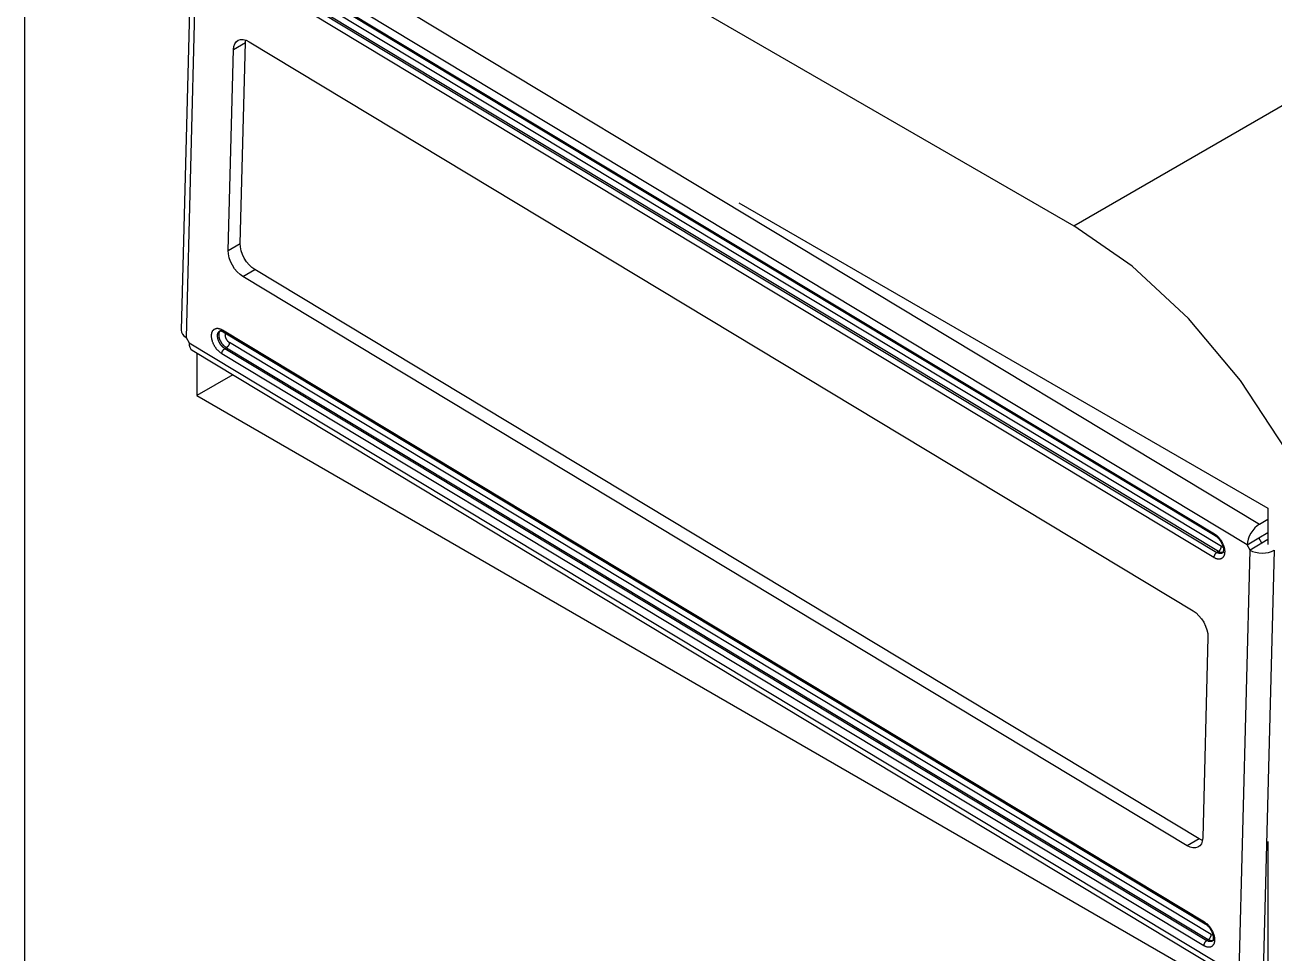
# Model space of a CAD drawing. Extents: x 2.75 to 8.34, y 2.35 to 7.17.
# Drawn here: x 7.381 to 7.962, y 6.494 to 6.925 of the extents above; entities that cross this region are included whole.
import ezdxf

# ---------------------------------------------------------------- set-up
doc = ezdxf.new("R2010")
doc.units = 0
doc.header["$LTSCALE"] = 0.5
doc.layers.add('TANGENT_LINES', color=7, linetype='CONTINUOUS')
doc.layers.add('VISIBLE', color=7, linetype='CONTINUOUS')

msp = doc.modelspace()

# ---------------------------------------------------------------- linework, layer by layer
at = {"layer": 'TANGENT_LINES'}
for p, q in [((7.46853, 6.98581), (7.95479, 6.69278)), ((7.4614, 6.9755), (7.45631, 6.77949)), ((7.9491, 6.68321), (7.46284, 6.97624)), ((7.47783, 6.96319), (7.93391, 6.68835)), ((7.93716, 6.68247), (7.48107, 6.95732)), ((7.93363, 6.67728), (7.47754, 6.95213)), ((7.47896, 6.95452), (7.93505, 6.67967)), ((7.93574, 6.68008), (7.47965, 6.95493)), ((7.86862, 6.83129), (8.04262, 6.93175)), ((7.47831, 6.91313), (7.48383, 6.91639)), ((7.47589, 6.81987), (7.48141, 6.82312)), ((7.4827, 6.80774), (7.48822, 6.81099)), ((7.47315, 6.78299), (7.92924, 6.50814)), ((7.45767, 6.77706), (7.94393, 6.48403)), ((7.93248, 6.50227), (7.47639, 6.77712)), ((7.92895, 6.49708), (7.47286, 6.77192)), ((7.47428, 6.77432), (7.47497, 6.77473)), ((7.47428, 6.77432), (7.93037, 6.49947)), ((7.47497, 6.77473), (7.93106, 6.49988)), ((7.93574, 6.68008), (7.93505, 6.67967)), ((7.93716, 6.68247), (7.93788, 6.68218)), ((7.94538, 6.48477), (7.95047, 6.68078)), ((7.9616, 6.68065), (7.95651, 6.48464)), ((7.92676, 6.54671), (7.92125, 6.54346)), ((7.93106, 6.49988), (7.93037, 6.49947)), ((7.93248, 6.50227), (7.9332, 6.50198))]:
    msp.add_line(p, q, dxfattribs=at)
for points in [[(7.47286, 6.77192), (7.47268, 6.77206), (7.4725, 6.7722), (7.47231, 6.77233), (7.47213, 6.77247), (7.47196, 6.77261), (7.47178, 6.77276), (7.4716, 6.7729), (7.47143, 6.77305), (7.47126, 6.77321), (7.4711, 6.77337), (7.47093, 6.77354), (7.47077, 6.77371), (7.47062, 6.77389), (7.47047, 6.77407), (7.47032, 6.77426), (7.47018, 6.77445), (7.47004, 6.77465), (7.4699, 6.77485), (7.46977, 6.77505), (7.46965, 6.77526), (7.46952, 6.77547), (7.4694, 6.77568), (7.46929, 6.77589), (7.46918, 6.77611), (7.46907, 6.77633), (7.46897, 6.77654), (7.46888, 6.77676), (7.46878, 6.77698), (7.4687, 6.7772), (7.46862, 6.77743), (7.46854, 6.77765), (7.46847, 6.77787), (7.4684, 6.7781), (7.46834, 6.77832), (7.46829, 6.77855), (7.46824, 6.77878), (7.4682, 6.779), (7.46817, 6.77922), (7.46814, 6.77945), (7.46811, 6.77967), (7.4681, 6.77989), (7.46809, 6.78011), (7.46809, 6.78033), (7.4681, 6.78055), (7.46811, 6.78076), (7.46813, 6.78097), (7.46816, 6.78118), (7.4682, 6.78139), (7.46825, 6.78158), (7.4683, 6.78178), (7.46837, 6.78197), (7.46844, 6.78215), (7.46853, 6.78233), (7.46862, 6.78249), (7.46873, 6.78266), (7.46884, 6.78281), (7.46897, 6.78295), (7.4691, 6.78308), (7.46924, 6.7832), (7.46939, 6.78332), (7.46954, 6.78341), (7.46971, 6.7835), (7.46988, 6.78357), (7.47006, 6.78363), (7.47024, 6.78368), (7.47043, 6.78371), (7.47062, 6.78373), (7.47081, 6.78374), (7.471, 6.78373), (7.4712, 6.78371), (7.47139, 6.78368), (7.47159, 6.78363), (7.47178, 6.78357), (7.47198, 6.78351), (7.47217, 6.78343), (7.47237, 6.78335), (7.47256, 6.78327), (7.47276, 6.78318), (7.47295, 6.78308), (7.47315, 6.78299)], [(7.47428, 6.77432), (7.47416, 6.77441), (7.47403, 6.7745), (7.47391, 6.7746), (7.47379, 6.77469), (7.47366, 6.77479), (7.47354, 6.77488), (7.47342, 6.77498), (7.4733, 6.77509), (7.47319, 6.77519), (7.47307, 6.7753), (7.47296, 6.77541), (7.47285, 6.77553), (7.47274, 6.77565), (7.47264, 6.77577), (7.47254, 6.7759), (7.47244, 6.77603), (7.47234, 6.77616), (7.47225, 6.77629), (7.47216, 6.77643), (7.47207, 6.77657), (7.47198, 6.77671), (7.4719, 6.77685), (7.47181, 6.777), (7.47174, 6.77714), (7.47166, 6.77729), (7.47159, 6.77744), (7.47152, 6.77759), (7.47145, 6.77774), (7.47139, 6.77789), (7.47133, 6.77804), (7.47127, 6.77819), (7.47122, 6.77834), (7.47117, 6.77849), (7.47112, 6.77865), (7.47108, 6.7788), (7.47104, 6.77895), (7.471, 6.7791), (7.47097, 6.77926), (7.47095, 6.77941), (7.47092, 6.77956), (7.4709, 6.77972), (7.47089, 6.77987), (7.47088, 6.78002), (7.47087, 6.78017), (7.47087, 6.78032), (7.47088, 6.78047), (7.47089, 6.78062), (7.4709, 6.78077), (7.47092, 6.78091), (7.47094, 6.78105), (7.47098, 6.78119), (7.47101, 6.78133), (7.47105, 6.78145), (7.4711, 6.78158), (7.47116, 6.78169), (7.47122, 6.7818), (7.47129, 6.78191), (7.47136, 6.782), (7.47144, 6.78209), (7.47152, 6.78218), (7.47161, 6.78227), (7.4717, 6.78235), (7.47179, 6.78243), (7.47188, 6.78251)], [(7.47497, 6.77473), (7.47485, 6.77482), (7.47472, 6.77491), (7.4746, 6.775), (7.47447, 6.7751), (7.47435, 6.77519), (7.47423, 6.77529), (7.47411, 6.77539), (7.47399, 6.77549), (7.47388, 6.7756), (7.47376, 6.77571), (7.47365, 6.77582), (7.47354, 6.77593), (7.47343, 6.77605), (7.47333, 6.77618), (7.47323, 6.7763), (7.47313, 6.77643), (7.47303, 6.77657), (7.47294, 6.7767), (7.47284, 6.77684), (7.47276, 6.77698), (7.47267, 6.77712), (7.47258, 6.77726), (7.4725, 6.77741), (7.47243, 6.77755), (7.47235, 6.7777), (7.47228, 6.77785), (7.47221, 6.77799), (7.47214, 6.77814), (7.47208, 6.77829), (7.47202, 6.77845), (7.47196, 6.7786), (7.47191, 6.77875), (7.47186, 6.7789), (7.47181, 6.77905), (7.47177, 6.77921), (7.47173, 6.77936), (7.47169, 6.77951), (7.47166, 6.77967), (7.47164, 6.77982), (7.47161, 6.77997), (7.47159, 6.78013), (7.47158, 6.78028), (7.47157, 6.78043), (7.47156, 6.78058), (7.47156, 6.78073), (7.47157, 6.78088), (7.47158, 6.78103), (7.47159, 6.78118), (7.47161, 6.78132), (7.47163, 6.78146), (7.47167, 6.7816), (7.4717, 6.78174), (7.47174, 6.78186), (7.47179, 6.78199), (7.47185, 6.7821), (7.47191, 6.78221), (7.47198, 6.78232), (7.47206, 6.78241), (7.47214, 6.7825), (7.47222, 6.78259), (7.4723, 6.78268), (7.47239, 6.78276), (7.47248, 6.78284), (7.47258, 6.78292)], [(7.47351, 6.78212), (7.47349, 6.78214), (7.47347, 6.78216), (7.47345, 6.78218), (7.47343, 6.7822), (7.47341, 6.78222), (7.47339, 6.78224), (7.47337, 6.78226), (7.47335, 6.78228), (7.47333, 6.7823), (7.47331, 6.78232), (7.47329, 6.78235), (7.47328, 6.78237), (7.47326, 6.7824), (7.47325, 6.78242), (7.47324, 6.78245), (7.47322, 6.78247), (7.47321, 6.7825), (7.4732, 6.78253), (7.4732, 6.78256), (7.47319, 6.78259), (7.47318, 6.78262), (7.47318, 6.78265), (7.47317, 6.78269), (7.47317, 6.78272), (7.47316, 6.78275), (7.47316, 6.78278), (7.47316, 6.78282), (7.47315, 6.78285), (7.47315, 6.78289), (7.47315, 6.78292), (7.47315, 6.78296), (7.47315, 6.78299)], [(7.47451, 6.78152), (7.47449, 6.78144), (7.47446, 6.78137), (7.47444, 6.78129), (7.47442, 6.78122), (7.4744, 6.78114), (7.47439, 6.78106), (7.47437, 6.78099), (7.47436, 6.78091), (7.47435, 6.78082), (7.47435, 6.78074), (7.47434, 6.78066), (7.47435, 6.78057), (7.47435, 6.78048), (7.47436, 6.78039), (7.47437, 6.7803), (7.47438, 6.78021), (7.4744, 6.78012), (7.47442, 6.78003), (7.47444, 6.77994), (7.47446, 6.77984), (7.47449, 6.77975), (7.47451, 6.77966), (7.47454, 6.77957), (7.47457, 6.77948), (7.4746, 6.77939), (7.47464, 6.7793), (7.47468, 6.77921), (7.47471, 6.77912), (7.47475, 6.77904), (7.4748, 6.77895), (7.47484, 6.77886), (7.47488, 6.77878), (7.47493, 6.77869), (7.47498, 6.77861), (7.47503, 6.77852), (7.47508, 6.77844), (7.47513, 6.77836), (7.47519, 6.77828), (7.47524, 6.7782), (7.4753, 6.77812), (7.47536, 6.77805), (7.47542, 6.77797), (7.47548, 6.7779), (7.47555, 6.77783), (7.47561, 6.77776), (7.47568, 6.7777), (7.47575, 6.77763), (7.47582, 6.77757), (7.47589, 6.77751), (7.47596, 6.77745), (7.47603, 6.77739), (7.4761, 6.77734), (7.47617, 6.77728), (7.47624, 6.77723), (7.47632, 6.77717), (7.47639, 6.77712)], [(7.47639, 6.77712), (7.47638, 6.77706), (7.47638, 6.777), (7.47637, 6.77695), (7.47636, 6.77689), (7.47635, 6.77683), (7.47634, 6.77678), (7.47633, 6.77672), (7.47632, 6.77666), (7.47631, 6.7766), (7.4763, 6.77655), (7.47628, 6.77649), (7.47626, 6.77643), (7.47625, 6.77638), (7.47623, 6.77632), (7.47621, 6.77626), (7.47618, 6.7762), (7.47616, 6.77615), (7.47613, 6.77609), (7.47611, 6.77604), (7.47608, 6.77598), (7.47605, 6.77592), (7.47602, 6.77587), (7.47599, 6.77582), (7.47596, 6.77576), (7.47592, 6.77571), (7.47589, 6.77565), (7.47586, 6.7756), (7.47582, 6.77555), (7.47579, 6.7755), (7.47575, 6.77545), (7.47571, 6.7754), (7.47567, 6.77535), (7.47564, 6.7753), (7.4756, 6.77526), (7.47556, 6.77521), (7.47551, 6.77517), (7.47547, 6.77513), (7.47543, 6.77509), (7.47538, 6.77505), (7.47534, 6.77501), (7.4753, 6.77497), (7.47525, 6.77493), (7.4752, 6.7749), (7.47516, 6.77486), (7.47511, 6.77483), (7.47506, 6.77479), (7.47502, 6.77476), (7.47497, 6.77473)], [(7.47286, 6.77192), (7.47287, 6.77198), (7.47287, 6.77204), (7.47288, 6.7721), (7.47289, 6.77215), (7.4729, 6.77221), (7.47291, 6.77227), (7.47292, 6.77233), (7.47293, 6.77238), (7.47294, 6.77244), (7.47295, 6.7725), (7.47297, 6.77255), (7.47299, 6.77261), (7.473, 6.77267), (7.47302, 6.77273), (7.47305, 6.77278), (7.47307, 6.77284), (7.47309, 6.7729), (7.47312, 6.77295), (7.47314, 6.77301), (7.47317, 6.77306), (7.4732, 6.77312), (7.47323, 6.77317), (7.47326, 6.77323), (7.47329, 6.77328), (7.47333, 6.77334), (7.47336, 6.77339), (7.47339, 6.77344), (7.47343, 6.77349), (7.47346, 6.77355), (7.4735, 6.7736), (7.47354, 6.77364), (7.47358, 6.77369), (7.47362, 6.77374), (7.47366, 6.77379), (7.4737, 6.77383), (7.47374, 6.77387), (7.47378, 6.77392), (7.47382, 6.77396), (7.47387, 6.774), (7.47391, 6.77404), (7.47396, 6.77407), (7.474, 6.77411), (7.47405, 6.77415), (7.47409, 6.77418), (7.47414, 6.77422), (7.47419, 6.77425), (7.47423, 6.77428), (7.47428, 6.77432)], [(7.93391, 6.68835), (7.9341, 6.68821), (7.93428, 6.68807), (7.93446, 6.68794), (7.93464, 6.6878), (7.93482, 6.68766), (7.935, 6.68751), (7.93517, 6.68737), (7.93534, 6.68722), (7.93551, 6.68706), (7.93568, 6.6869), (7.93584, 6.68673), (7.936, 6.68656), (7.93615, 6.68638), (7.93631, 6.6862), (7.93645, 6.68601), (7.9366, 6.68582), (7.93673, 6.68562), (7.93687, 6.68542), (7.937, 6.68522), (7.93713, 6.68501), (7.93725, 6.6848), (7.93737, 6.68459), (7.93748, 6.68438), (7.93759, 6.68416), (7.9377, 6.68394), (7.9378, 6.68373), (7.9379, 6.68351), (7.93799, 6.68329), (7.93808, 6.68307), (7.93816, 6.68284), (7.93823, 6.68262), (7.93831, 6.6824), (7.93837, 6.68217), (7.93843, 6.68195), (7.93848, 6.68172), (7.93853, 6.6815), (7.93857, 6.68127), (7.93861, 6.68105), (7.93864, 6.68082), (7.93866, 6.6806), (7.93868, 6.68038), (7.93868, 6.68016), (7.93868, 6.67994), (7.93868, 6.67972), (7.93866, 6.67951), (7.93864, 6.6793), (7.93861, 6.67909), (7.93857, 6.67888), (7.93853, 6.67869), (7.93847, 6.67849), (7.93841, 6.6783), (7.93833, 6.67812), (7.93825, 6.67794), (7.93815, 6.67778), (7.93805, 6.67761), (7.93793, 6.67746), (7.93781, 6.67732), (7.93768, 6.67719), (7.93754, 6.67707), (7.93739, 6.67695), (7.93723, 6.67686), (7.93707, 6.67677), (7.9369, 6.6767), (7.93672, 6.67664), (7.93654, 6.67659), (7.93635, 6.67656), (7.93616, 6.67654), (7.93597, 6.67653), (7.93577, 6.67654), (7.93558, 6.67656), (7.93538, 6.67659), (7.93518, 6.67664), (7.93499, 6.6767), (7.93479, 6.67676), (7.9346, 6.67684), (7.93441, 6.67692), (7.93421, 6.677), (7.93402, 6.67709), (7.93382, 6.67719), (7.93363, 6.67728)], [(7.93391, 6.68835), (7.93392, 6.68831), (7.93392, 6.68828), (7.93392, 6.68824), (7.93392, 6.68821), (7.93393, 6.68817), (7.93393, 6.68814), (7.93393, 6.68811), (7.93394, 6.68807), (7.93394, 6.68804), (7.93394, 6.68801), (7.93395, 6.68798), (7.93396, 6.68795), (7.93396, 6.68792), (7.93397, 6.68789), (7.93398, 6.68786), (7.93399, 6.68783), (7.934, 6.6878), (7.93402, 6.68778), (7.93403, 6.68775), (7.93405, 6.68773), (7.93406, 6.6877), (7.93408, 6.68768), (7.9341, 6.68766), (7.93411, 6.68764), (7.93413, 6.68761), (7.93415, 6.68759), (7.93417, 6.68757), (7.93419, 6.68755), (7.93421, 6.68753), (7.93423, 6.68751), (7.93426, 6.68749), (7.93428, 6.68747)], [(7.93505, 6.67967), (7.935, 6.67964), (7.93495, 6.67961), (7.93491, 6.67957), (7.93486, 6.67954), (7.93481, 6.6795), (7.93477, 6.67947), (7.93472, 6.67943), (7.93468, 6.67939), (7.93463, 6.67935), (7.93459, 6.67931), (7.93455, 6.67927), (7.9345, 6.67923), (7.93446, 6.67919), (7.93442, 6.67914), (7.93438, 6.6791), (7.93434, 6.67905), (7.93431, 6.679), (7.93427, 6.67895), (7.93423, 6.6789), (7.9342, 6.67885), (7.93416, 6.6788), (7.93413, 6.67875), (7.93409, 6.67869), (7.93406, 6.67864), (7.93403, 6.67858), (7.934, 6.67853), (7.93397, 6.67847), (7.93394, 6.67842), (7.93391, 6.67836), (7.93389, 6.67831), (7.93386, 6.67825), (7.93384, 6.67819), (7.93381, 6.67814), (7.93379, 6.67808), (7.93377, 6.67802), (7.93375, 6.67797), (7.93374, 6.67791), (7.93372, 6.67785), (7.93371, 6.6778), (7.9337, 6.67774), (7.93369, 6.67768), (7.93368, 6.67762), (7.93367, 6.67757), (7.93366, 6.67751), (7.93365, 6.67745), (7.93364, 6.6774), (7.93363, 6.67734), (7.93363, 6.67728)], [(7.93766, 6.67939), (7.93764, 6.67938), (7.93763, 6.67937), (7.93761, 6.67936), (7.93759, 6.67935), (7.93756, 6.67934), (7.93753, 6.67932), (7.93748, 6.67931), (7.93744, 6.67929), (7.93738, 6.67928), (7.93732, 6.67926), (7.93725, 6.67925), (7.93718, 6.67923), (7.93711, 6.67922), (7.93703, 6.6792), (7.93695, 6.67919), (7.93687, 6.67918), (7.93679, 6.67917), (7.93671, 6.67917), (7.93662, 6.67916), (7.93654, 6.67916), (7.93645, 6.67916), (7.93637, 6.67917), (7.93629, 6.67918), (7.93621, 6.67919), (7.93613, 6.6792), (7.93605, 6.67922), (7.93597, 6.67924), (7.9359, 6.67927), (7.93582, 6.67929), (7.93575, 6.67932), (7.93568, 6.67935), (7.93561, 6.67938), (7.93554, 6.67941), (7.93546, 6.67945), (7.93539, 6.67949), (7.93532, 6.67952), (7.93526, 6.67956), (7.93519, 6.6796), (7.93512, 6.67964), (7.93505, 6.67967)], [(7.93574, 6.68008), (7.93579, 6.68011), (7.93583, 6.68015), (7.93588, 6.68018), (7.93593, 6.68022), (7.93597, 6.68025), (7.93602, 6.68029), (7.93606, 6.68033), (7.93611, 6.68036), (7.93615, 6.6804), (7.9362, 6.68044), (7.93624, 6.68048), (7.93628, 6.68052), (7.93632, 6.68057), (7.93636, 6.68061), (7.9364, 6.68066), (7.93644, 6.68071), (7.93648, 6.68075), (7.93652, 6.6808), (7.93655, 6.68085), (7.93659, 6.68091), (7.93662, 6.68096), (7.93666, 6.68101), (7.93669, 6.68106), (7.93672, 6.68112), (7.93676, 6.68117), (7.93679, 6.68123), (7.93682, 6.68128), (7.93685, 6.68134), (7.93687, 6.68139), (7.9369, 6.68145), (7.93693, 6.6815), (7.93695, 6.68156), (7.93697, 6.68162), (7.93699, 6.68167), (7.93701, 6.68173), (7.93703, 6.68179), (7.93705, 6.68184), (7.93706, 6.6819), (7.93708, 6.68196), (7.93709, 6.68202), (7.9371, 6.68207), (7.93711, 6.68213), (7.93712, 6.68219), (7.93713, 6.68225), (7.93714, 6.6823), (7.93714, 6.68236), (7.93715, 6.68242), (7.93716, 6.68247)], [(7.93834, 6.67979), (7.93833, 6.67978), (7.93831, 6.67977), (7.9383, 6.67976), (7.93827, 6.67975), (7.93825, 6.67974), (7.93821, 6.67973), (7.93817, 6.67971), (7.93812, 6.6797), (7.93806, 6.67968), (7.938, 6.67967), (7.93794, 6.67965), (7.93787, 6.67964), (7.93779, 6.67962), (7.93772, 6.67961), (7.93764, 6.6796), (7.93756, 6.67959), (7.93747, 6.67958), (7.93739, 6.67957), (7.9373, 6.67957), (7.93722, 6.67957), (7.93713, 6.67957), (7.93705, 6.67958), (7.93697, 6.67958), (7.93689, 6.6796), (7.93681, 6.67961), (7.93673, 6.67963), (7.93666, 6.67965), (7.93658, 6.67967), (7.93651, 6.6797), (7.93644, 6.67973), (7.93636, 6.67976), (7.93629, 6.67979), (7.93622, 6.67982), (7.93615, 6.67986), (7.93608, 6.67989), (7.93601, 6.67993), (7.93594, 6.67997), (7.93588, 6.68), (7.93581, 6.68004), (7.93574, 6.68008)], [(7.92924, 6.50814), (7.92942, 6.50801), (7.9296, 6.50787), (7.92978, 6.50773), (7.92996, 6.5076), (7.93014, 6.50745), (7.93032, 6.50731), (7.93049, 6.50716), (7.93066, 6.50701), (7.93083, 6.50686), (7.931, 6.5067), (7.93116, 6.50653), (7.93132, 6.50636), (7.93148, 6.50618), (7.93163, 6.50599), (7.93177, 6.50581), (7.93192, 6.50561), (7.93206, 6.50542), (7.93219, 6.50522), (7.93232, 6.50501), (7.93245, 6.50481), (7.93257, 6.5046), (7.93269, 6.50439), (7.93281, 6.50417), (7.93292, 6.50396), (7.93302, 6.50374), (7.93312, 6.50352), (7.93322, 6.5033), (7.93331, 6.50308), (7.9334, 6.50286), (7.93348, 6.50264), (7.93356, 6.50242), (7.93363, 6.50219), (7.93369, 6.50197), (7.93375, 6.50174), (7.93381, 6.50152), (7.93385, 6.50129), (7.9339, 6.50107), (7.93393, 6.50084), (7.93396, 6.50062), (7.93398, 6.5004), (7.934, 6.50017), (7.93401, 6.49995), (7.93401, 6.49973), (7.934, 6.49952), (7.93399, 6.4993), (7.93396, 6.49909), (7.93393, 6.49889), (7.9339, 6.49868), (7.93385, 6.49848), (7.93379, 6.49829), (7.93373, 6.4981), (7.93365, 6.49792), (7.93357, 6.49774), (7.93347, 6.49757), (7.93337, 6.49741), (7.93325, 6.49726), (7.93313, 6.49712), (7.933, 6.49698), (7.93286, 6.49686), (7.93271, 6.49675), (7.93255, 6.49665), (7.93239, 6.49657), (7.93222, 6.49649), (7.93204, 6.49644), (7.93186, 6.49639), (7.93167, 6.49636), (7.93148, 6.49634), (7.93129, 6.49633), (7.93109, 6.49634), (7.9309, 6.49636), (7.9307, 6.49639), (7.93051, 6.49644), (7.93031, 6.49649), (7.93012, 6.49656), (7.92992, 6.49663), (7.92973, 6.49671), (7.92953, 6.4968), (7.92934, 6.49689), (7.92914, 6.49698), (7.92895, 6.49708)], [(7.92924, 6.50814), (7.92924, 6.50811), (7.92924, 6.50807), (7.92924, 6.50804), (7.92924, 6.508), (7.92925, 6.50797), (7.92925, 6.50794), (7.92925, 6.5079), (7.92926, 6.50787), (7.92926, 6.50784), (7.92927, 6.50781), (7.92927, 6.50777), (7.92928, 6.50774), (7.92929, 6.50771), (7.92929, 6.50768), (7.9293, 6.50765), (7.92931, 6.50763), (7.92933, 6.5076), (7.92934, 6.50757), (7.92935, 6.50755), (7.92937, 6.50752), (7.92938, 6.5075), (7.9294, 6.50748), (7.92942, 6.50745), (7.92944, 6.50743), (7.92945, 6.50741), (7.92947, 6.50739), (7.92949, 6.50737), (7.92951, 6.50735), (7.92954, 6.50733), (7.92956, 6.50731), (7.92958, 6.50729), (7.9296, 6.50727)], [(7.93037, 6.49947), (7.93032, 6.49944), (7.93028, 6.4994), (7.93023, 6.49937), (7.93018, 6.49933), (7.93014, 6.4993), (7.93009, 6.49926), (7.93005, 6.49923), (7.93, 6.49919), (7.92996, 6.49915), (7.92991, 6.49911), (7.92987, 6.49907), (7.92983, 6.49903), (7.92979, 6.49898), (7.92974, 6.49894), (7.9297, 6.49889), (7.92967, 6.49885), (7.92963, 6.4988), (7.92959, 6.49875), (7.92955, 6.4987), (7.92952, 6.49865), (7.92948, 6.49859), (7.92945, 6.49854), (7.92942, 6.49849), (7.92938, 6.49844), (7.92935, 6.49838), (7.92932, 6.49833), (7.92929, 6.49827), (7.92926, 6.49822), (7.92923, 6.49816), (7.92921, 6.4981), (7.92918, 6.49805), (7.92916, 6.49799), (7.92914, 6.49793), (7.92911, 6.49788), (7.92909, 6.49782), (7.92908, 6.49776), (7.92906, 6.49771), (7.92904, 6.49765), (7.92903, 6.49759), (7.92902, 6.49754), (7.92901, 6.49748), (7.929, 6.49742), (7.92899, 6.49736), (7.92898, 6.49731), (7.92897, 6.49725), (7.92896, 6.49719), (7.92896, 6.49713), (7.92895, 6.49708)], [(7.93298, 6.49919), (7.93296, 6.49918), (7.93295, 6.49917), (7.93293, 6.49916), (7.93291, 6.49915), (7.93288, 6.49913), (7.93285, 6.49912), (7.93281, 6.49911), (7.93276, 6.49909), (7.9327, 6.49908), (7.93264, 6.49906), (7.93258, 6.49904), (7.93251, 6.49903), (7.93243, 6.49901), (7.93236, 6.499), (7.93228, 6.49899), (7.93219, 6.49898), (7.93211, 6.49897), (7.93203, 6.49896), (7.93194, 6.49896), (7.93186, 6.49896), (7.93177, 6.49896), (7.93169, 6.49897), (7.93161, 6.49897), (7.93153, 6.49899), (7.93145, 6.499), (7.93137, 6.49902), (7.9313, 6.49904), (7.93122, 6.49906), (7.93115, 6.49909), (7.93107, 6.49912), (7.931, 6.49915), (7.93093, 6.49918), (7.93086, 6.49921), (7.93079, 6.49925), (7.93072, 6.49928), (7.93065, 6.49932), (7.93058, 6.49936), (7.93051, 6.49939), (7.93044, 6.49943), (7.93037, 6.49947)], [(7.93106, 6.49988), (7.93111, 6.49991), (7.93115, 6.49995), (7.9312, 6.49998), (7.93125, 6.50002), (7.93129, 6.50005), (7.93134, 6.50009), (7.93139, 6.50012), (7.93143, 6.50016), (7.93147, 6.5002), (7.93152, 6.50024), (7.93156, 6.50028), (7.9316, 6.50032), (7.93164, 6.50036), (7.93169, 6.50041), (7.93173, 6.50046), (7.93176, 6.5005), (7.9318, 6.50055), (7.93184, 6.5006), (7.93188, 6.50065), (7.93191, 6.5007), (7.93195, 6.50075), (7.93198, 6.50081), (7.93201, 6.50086), (7.93205, 6.50091), (7.93208, 6.50097), (7.93211, 6.50102), (7.93214, 6.50108), (7.93217, 6.50113), (7.9322, 6.50119), (7.93222, 6.50124), (7.93225, 6.5013), (7.93227, 6.50136), (7.93229, 6.50141), (7.93232, 6.50147), (7.93234, 6.50153), (7.93235, 6.50158), (7.93237, 6.50164), (7.93239, 6.5017), (7.9324, 6.50176), (7.93241, 6.50181), (7.93242, 6.50187), (7.93243, 6.50193), (7.93244, 6.50198), (7.93245, 6.50204), (7.93246, 6.5021), (7.93247, 6.50216), (7.93247, 6.50221), (7.93248, 6.50227)], [(7.93366, 6.49959), (7.93365, 6.49958), (7.93363, 6.49957), (7.93362, 6.49956), (7.9336, 6.49955), (7.93357, 6.49954), (7.93353, 6.49953), (7.93349, 6.49951), (7.93344, 6.4995), (7.93339, 6.49948), (7.93332, 6.49947), (7.93326, 6.49945), (7.93319, 6.49943), (7.93312, 6.49942), (7.93304, 6.49941), (7.93296, 6.4994), (7.93288, 6.49938), (7.93279, 6.49938), (7.93271, 6.49937), (7.93262, 6.49937), (7.93254, 6.49936), (7.93246, 6.49937), (7.93237, 6.49937), (7.93229, 6.49938), (7.93221, 6.49939), (7.93213, 6.49941), (7.93206, 6.49943), (7.93198, 6.49945), (7.93191, 6.49947), (7.93183, 6.4995), (7.93176, 6.49952), (7.93169, 6.49955), (7.93161, 6.49959), (7.93154, 6.49962), (7.93147, 6.49965), (7.9314, 6.49969), (7.93133, 6.49973), (7.93127, 6.49976), (7.9312, 6.4998), (7.93113, 6.49984), (7.93106, 6.49988)]]:
    msp.add_lwpolyline(points, dxfattribs=at)
at = {"layer": 'VISIBLE'}
for p, q in [((7.52064, 7.0322), (7.86862, 6.83129)), ((7.45905, 6.97896), (7.45396, 6.78295)), ((7.47819, 6.96232), (7.93428, 6.68747)), ((7.38144, 6.30893), (7.38144, 6.95184)), ((7.48141, 6.82312), (7.48383, 6.91639)), ((7.48383, 6.91639), (7.48394, 6.91756)), ((7.48553, 6.91681), (7.92408, 6.65253)), ((7.47589, 6.81987), (7.47831, 6.91313)), ((7.71302, 6.84203), (7.95875, 6.70016)), ((7.92125, 6.54346), (7.4827, 6.80774)), ((7.92676, 6.54671), (7.48822, 6.81099)), ((7.47351, 6.78212), (7.9296, 6.50727)), ((7.45631, 6.77949), (7.45767, 6.77706)), ((7.45913, 6.77357), (7.94539, 6.48054)), ((7.46133, 6.77224), (7.46133, 6.75251)), ((7.47806, 6.76216), (7.46133, 6.75251)), ((7.46133, 6.75251), (7.95875, 6.46532)), ((7.95479, 6.69278), (7.95875, 6.69511)), ((7.95875, 6.70016), (7.95875, 6.68338)), ((7.9491, 6.68321), (7.95462, 6.68646)), ((7.95599, 6.68403), (7.95047, 6.68078)), ((7.95462, 6.68646), (7.95875, 6.68889)), ((7.95599, 6.68403), (7.95462, 6.68646)), ((7.95875, 6.68566), (7.95599, 6.68403)), ((7.93793, 6.68218), (7.93806, 6.68142)), ((7.95047, 6.68078), (7.9491, 6.68321)), ((7.93089, 6.6404), (7.92847, 6.54714)), ((7.92835, 6.54596), (7.92676, 6.54671)), ((7.95875, 6.54549), (7.95875, 6.46532))]:
    msp.add_line(p, q, dxfattribs=at)
for points in [[(7.47831, 6.91313), (7.47848, 6.91459), (7.47892, 6.91584), (7.4796, 6.91681), (7.48051, 6.91748), (7.4816, 6.91783), (7.48283, 6.91783), (7.48416, 6.91748), (7.48553, 6.91681)], [(8.00782, 6.5902), (8.00514, 6.6231), (7.99722, 6.65783), (7.98436, 6.69304), (7.96705, 6.72739), (7.94596, 6.75956), (7.92189, 6.7883), (7.89578, 6.81253), (7.86862, 6.83129)], [(7.48822, 6.81099), (7.48685, 6.81197), (7.48555, 6.81321), (7.48435, 6.81467), (7.48332, 6.8163), (7.48247, 6.81802), (7.48186, 6.81978), (7.4815, 6.8215), (7.48141, 6.82312)], [(7.4827, 6.80774), (7.48133, 6.80871), (7.48003, 6.80996), (7.47883, 6.81142), (7.4778, 6.81304), (7.47695, 6.81477), (7.47634, 6.81652), (7.47598, 6.81825), (7.47589, 6.81987)], [(7.45396, 6.78295), (7.45409, 6.782), (7.45454, 6.78108), (7.45529, 6.78024), (7.45631, 6.77949)], [(7.47188, 6.78251), (7.47189, 6.78251), (7.47189, 6.78252), (7.4719, 6.78252), (7.47191, 6.78252), (7.47191, 6.78253), (7.47192, 6.78253), (7.47193, 6.78253), (7.47194, 6.78254), (7.47196, 6.78254), (7.47197, 6.78254), (7.47199, 6.78255), (7.47201, 6.78255), (7.47202, 6.78255), (7.47205, 6.78255), (7.47207, 6.78256), (7.47209, 6.78256), (7.47211, 6.78256), (7.47213, 6.78256), (7.47216, 6.78256), (7.47218, 6.78256), (7.47221, 6.78257), (7.47223, 6.78257), (7.47225, 6.78257), (7.47227, 6.78257), (7.4723, 6.78257), (7.47232, 6.78257), (7.47234, 6.78257), (7.47235, 6.78257), (7.47237, 6.78256), (7.47239, 6.78256), (7.4724, 6.78256), (7.47241, 6.78256), (7.47243, 6.78256), (7.47244, 6.78256), (7.47245, 6.78255), (7.47246, 6.78255), (7.47247, 6.78255), (7.47248, 6.78255), (7.47249, 6.78254), (7.4725, 6.78254)], [(7.4725, 6.78254), (7.47254, 6.78253), (7.47258, 6.78252), (7.47262, 6.7825), (7.47265, 6.78249), (7.47269, 6.78248), (7.47273, 6.78247), (7.47277, 6.78245), (7.47281, 6.78244), (7.47285, 6.78243), (7.47288, 6.78242), (7.47292, 6.7824), (7.47296, 6.78239), (7.47299, 6.78238), (7.47302, 6.78236), (7.47306, 6.78235), (7.47309, 6.78234), (7.47312, 6.78232), (7.47315, 6.78231), (7.47318, 6.7823), (7.47321, 6.78228), (7.47324, 6.78227), (7.47327, 6.78226), (7.47329, 6.78224), (7.47332, 6.78223), (7.47335, 6.78221), (7.47337, 6.7822), (7.47339, 6.78219), (7.47342, 6.78217), (7.47344, 6.78216), (7.47346, 6.78214), (7.47349, 6.78213), (7.47351, 6.78212)], [(7.45767, 6.77706), (7.45774, 6.77591), (7.45802, 6.77492), (7.45848, 6.77413), (7.45913, 6.77357)], [(7.95479, 6.69278), (7.95371, 6.69203), (7.95266, 6.69106), (7.95169, 6.68991), (7.95084, 6.68863), (7.95012, 6.68727), (7.94959, 6.68587), (7.94924, 6.6845), (7.9491, 6.68321)], [(7.93428, 6.68747), (7.93434, 6.68743), (7.93441, 6.68739), (7.93448, 6.68735), (7.93454, 6.6873), (7.93461, 6.68725), (7.93468, 6.6872), (7.93476, 6.68715), (7.93483, 6.68709), (7.93491, 6.68703), (7.935, 6.68696), (7.93508, 6.68688), (7.93517, 6.6868), (7.93526, 6.68672), (7.93535, 6.68663), (7.93544, 6.68654), (7.93553, 6.68645), (7.93563, 6.68636), (7.93572, 6.68626), (7.93581, 6.68616), (7.9359, 6.68606), (7.93599, 6.68596), (7.93608, 6.68586), (7.93616, 6.68575), (7.93625, 6.68565), (7.93633, 6.68555), (7.93641, 6.68544), (7.93648, 6.68533), (7.93656, 6.68522), (7.93664, 6.68511), (7.93671, 6.685), (7.93678, 6.68488), (7.93685, 6.68476), (7.93692, 6.68464), (7.93699, 6.68452), (7.93706, 6.68439), (7.93712, 6.68426), (7.93719, 6.68413), (7.93725, 6.684), (7.93732, 6.68386), (7.93738, 6.68373), (7.93744, 6.6836), (7.93749, 6.68347), (7.93754, 6.68334), (7.93759, 6.68321), (7.93764, 6.68309), (7.93768, 6.68298), (7.93772, 6.68287), (7.93776, 6.68277), (7.93779, 6.68268), (7.93782, 6.68259), (7.93784, 6.68251), (7.93786, 6.68244), (7.93788, 6.68237), (7.9379, 6.6823), (7.93791, 6.68224), (7.93793, 6.68218)], [(7.93806, 6.68142), (7.93806, 6.6814), (7.93807, 6.68138), (7.93807, 6.68135), (7.93807, 6.68133), (7.93808, 6.6813), (7.93808, 6.68127), (7.93808, 6.68124), (7.93808, 6.6812), (7.93808, 6.68116), (7.93809, 6.68112), (7.93809, 6.68107), (7.93809, 6.68101), (7.93809, 6.68096), (7.93809, 6.6809), (7.93809, 6.68084), (7.93809, 6.68078), (7.93808, 6.68071), (7.93808, 6.68064), (7.93808, 6.68058), (7.93807, 6.68051), (7.93807, 6.68044), (7.93806, 6.68038), (7.93805, 6.68031), (7.93805, 6.68024), (7.93804, 6.68018), (7.93803, 6.68012), (7.93802, 6.68006), (7.938, 6.68), (7.93799, 6.67995), (7.93797, 6.6799), (7.93796, 6.67985), (7.93794, 6.6798), (7.93793, 6.67976), (7.93791, 6.67972), (7.93789, 6.67968), (7.93787, 6.67964), (7.93785, 6.67961), (7.93783, 6.67958), (7.93781, 6.67955), (7.9378, 6.67953), (7.93778, 6.6795), (7.93776, 6.67948), (7.93774, 6.67946), (7.93772, 6.67945), (7.9377, 6.67943), (7.93769, 6.67942), (7.93767, 6.6794), (7.93765, 6.67939)], [(7.95047, 6.68078), (7.95167, 6.68018), (7.95303, 6.67973), (7.95451, 6.67945), (7.95605, 6.67934), (7.95759, 6.67941), (7.95906, 6.67966), (7.96041, 6.68008), (7.9616, 6.68065)], [(7.92408, 6.65253), (7.92544, 6.65156), (7.92675, 6.65031), (7.92794, 6.64885), (7.92898, 6.64723), (7.92982, 6.6455), (7.93043, 6.64375), (7.93079, 6.64202), (7.93089, 6.6404)], [(7.92847, 6.54714), (7.92829, 6.54568), (7.92785, 6.54443), (7.92717, 6.54346), (7.92627, 6.54279), (7.92518, 6.54244), (7.92395, 6.54245), (7.92262, 6.54279), (7.92125, 6.54346)], [(7.9296, 6.50727), (7.92967, 6.50723), (7.92973, 6.50719), (7.9298, 6.50714), (7.92987, 6.5071), (7.92993, 6.50705), (7.93001, 6.507), (7.93008, 6.50695), (7.93016, 6.50689), (7.93023, 6.50682), (7.93032, 6.50675), (7.9304, 6.50668), (7.93049, 6.5066), (7.93058, 6.50652), (7.93067, 6.50643), (7.93076, 6.50634), (7.93086, 6.50625), (7.93095, 6.50615), (7.93104, 6.50606), (7.93113, 6.50596), (7.93122, 6.50586), (7.93131, 6.50575), (7.9314, 6.50565), (7.93148, 6.50555), (7.93157, 6.50545), (7.93165, 6.50534), (7.93173, 6.50524), (7.93181, 6.50513), (7.93188, 6.50502), (7.93196, 6.50491), (7.93203, 6.50479), (7.9321, 6.50468), (7.93217, 6.50456), (7.93224, 6.50444), (7.93231, 6.50432), (7.93238, 6.50419), (7.93245, 6.50406), (7.93251, 6.50393), (7.93258, 6.50379), (7.93264, 6.50366), (7.9327, 6.50353), (7.93276, 6.50339), (7.93281, 6.50326), (7.93287, 6.50314), (7.93292, 6.50301), (7.93296, 6.50289), (7.93301, 6.50278), (7.93305, 6.50267), (7.93308, 6.50257), (7.93311, 6.50247), (7.93314, 6.50239), (7.93316, 6.50231), (7.93318, 6.50224), (7.9332, 6.50217), (7.93322, 6.5021), (7.93323, 6.50204), (7.93325, 6.50197)], [(7.93337, 6.50003), (7.93337, 6.50002), (7.93337, 6.50001), (7.93337, 6.49999), (7.93337, 6.49998), (7.93336, 6.49996), (7.93336, 6.49995), (7.93336, 6.49993), (7.93335, 6.49991), (7.93335, 6.49989), (7.93334, 6.49987), (7.93333, 6.49984), (7.93333, 6.49982), (7.93332, 6.49979), (7.93331, 6.49976), (7.9333, 6.49973), (7.93329, 6.4997), (7.93328, 6.49967), (7.93326, 6.49964), (7.93325, 6.49961), (7.93324, 6.49957), (7.93323, 6.49954), (7.93321, 6.49951), (7.9332, 6.49948), (7.93318, 6.49945), (7.93317, 6.49942), (7.93316, 6.49939), (7.93314, 6.49937), (7.93313, 6.49934), (7.93311, 6.49932), (7.9331, 6.4993), (7.93309, 6.49928), (7.93307, 6.49927), (7.93306, 6.49925), (7.93305, 6.49924), (7.93304, 6.49923), (7.93302, 6.49922), (7.93301, 6.49921), (7.933, 6.4992), (7.93298, 6.49919), (7.93297, 6.49918)], [(7.93325, 6.50197), (7.93326, 6.50191), (7.93327, 6.50185), (7.93329, 6.50179), (7.9333, 6.50173), (7.93331, 6.50167), (7.93332, 6.5016), (7.93333, 6.50154), (7.93334, 6.50148), (7.93335, 6.50142), (7.93336, 6.50136), (7.93337, 6.5013), (7.93338, 6.50124), (7.93339, 6.50118), (7.93339, 6.50111), (7.9334, 6.50105), (7.9334, 6.50099), (7.93341, 6.50093), (7.93341, 6.50087), (7.93341, 6.50081), (7.93341, 6.50075), (7.93341, 6.50069), (7.93341, 6.50063), (7.93341, 6.50057), (7.93341, 6.50051), (7.9334, 6.50045), (7.9334, 6.50039), (7.9334, 6.50033), (7.93339, 6.50027), (7.93339, 6.50021), (7.93338, 6.50015), (7.93338, 6.50009), (7.93337, 6.50003)]]:
    msp.add_lwpolyline(points, dxfattribs=at)

doc.saveas('drawing.dxf')
